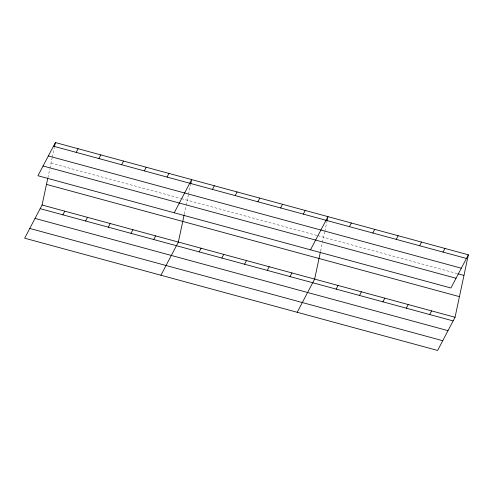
<?xml version="1.0" encoding="UTF-8"?>
<svg xmlns="http://www.w3.org/2000/svg" width="493" height="493" viewBox="0 0 493 493"><rect width="100%" height="100%" fill="white"/><g stroke="black" fill="none" stroke-linecap="round" stroke-linejoin="round"><path stroke-width="0.37" stroke-dasharray="2.46 1.85" d="M47.87 177.8L49.744 169.013M49.898 168.279L52.092 158.006M52.246 157.267L54.285 147.697M184.308 214.116L186.021 206.062M186.181 205.328L188.369 195.049M188.523 194.316L190.563 184.746M320.586 251.159L322.305 243.104M322.459 242.371L324.647 232.092M324.807 231.359L327.001 221.055M50.995 163.158L180.678 198.408M181.412 198.611L316.956 235.457M317.689 235.654L457.375 273.627"/><path stroke-width="0.74" d="M468.35 254.807L450.922 287.998L37.955 175.736L55.382 142.545L468.35 254.807L455.045 317.264L437.618 350.455L24.65 238.193L42.078 205.002L47.716 178.534M54.44 146.963L55.382 142.545M184.148 214.849L178.355 242.051L160.928 275.242M190.723 184.006L191.66 179.594L174.232 212.785M320.432 251.892L314.633 279.093L297.211 312.285M327.155 220.316L327.944 216.637L310.516 249.828M76.181 152.374L78.097 148.72M62.87 214.831L64.793 211.177M98.89 158.549L100.806 154.894M85.585 221L87.501 217.351M121.605 164.724L123.521 161.069M108.3 227.174L110.216 223.526M144.32 170.892L146.236 167.244M131.015 233.349L132.931 229.701M167.035 177.067L168.951 173.419M153.724 239.524L155.64 235.876M212.458 189.417L214.375 185.769M199.154 251.874L201.07 248.219M235.173 195.592L237.09 191.937M221.862 258.049L223.785 254.394M257.882 201.766L259.799 198.112M244.577 264.223L246.494 260.569M280.597 207.941L282.514 204.287M267.292 270.398L269.209 266.744M303.312 214.116L305.229 210.462M290.007 276.573L291.924 272.919M349.426 226.651L351.343 222.996M336.121 289.108L338.038 285.453M372.825 233.01L374.742 229.362M359.52 295.467L361.437 291.813M396.23 239.37L398.147 235.722M382.919 301.827L384.842 298.179M419.629 245.736L421.546 242.081M406.324 308.193L408.241 304.538M443.028 252.096L444.951 248.441M429.723 314.552L431.64 310.898M53.466 146.199L466.433 258.455M48.345 155.948L461.312 268.204M458.108 273.825L463.956 275.414M43.076 165.993L456.043 278.249M46.465 184.394L459.433 296.65M42.078 205.002L455.045 317.264M40.161 208.656L453.129 320.912M35.04 218.405L448.008 330.661M29.771 228.444L442.732 340.706"/></g></svg>
